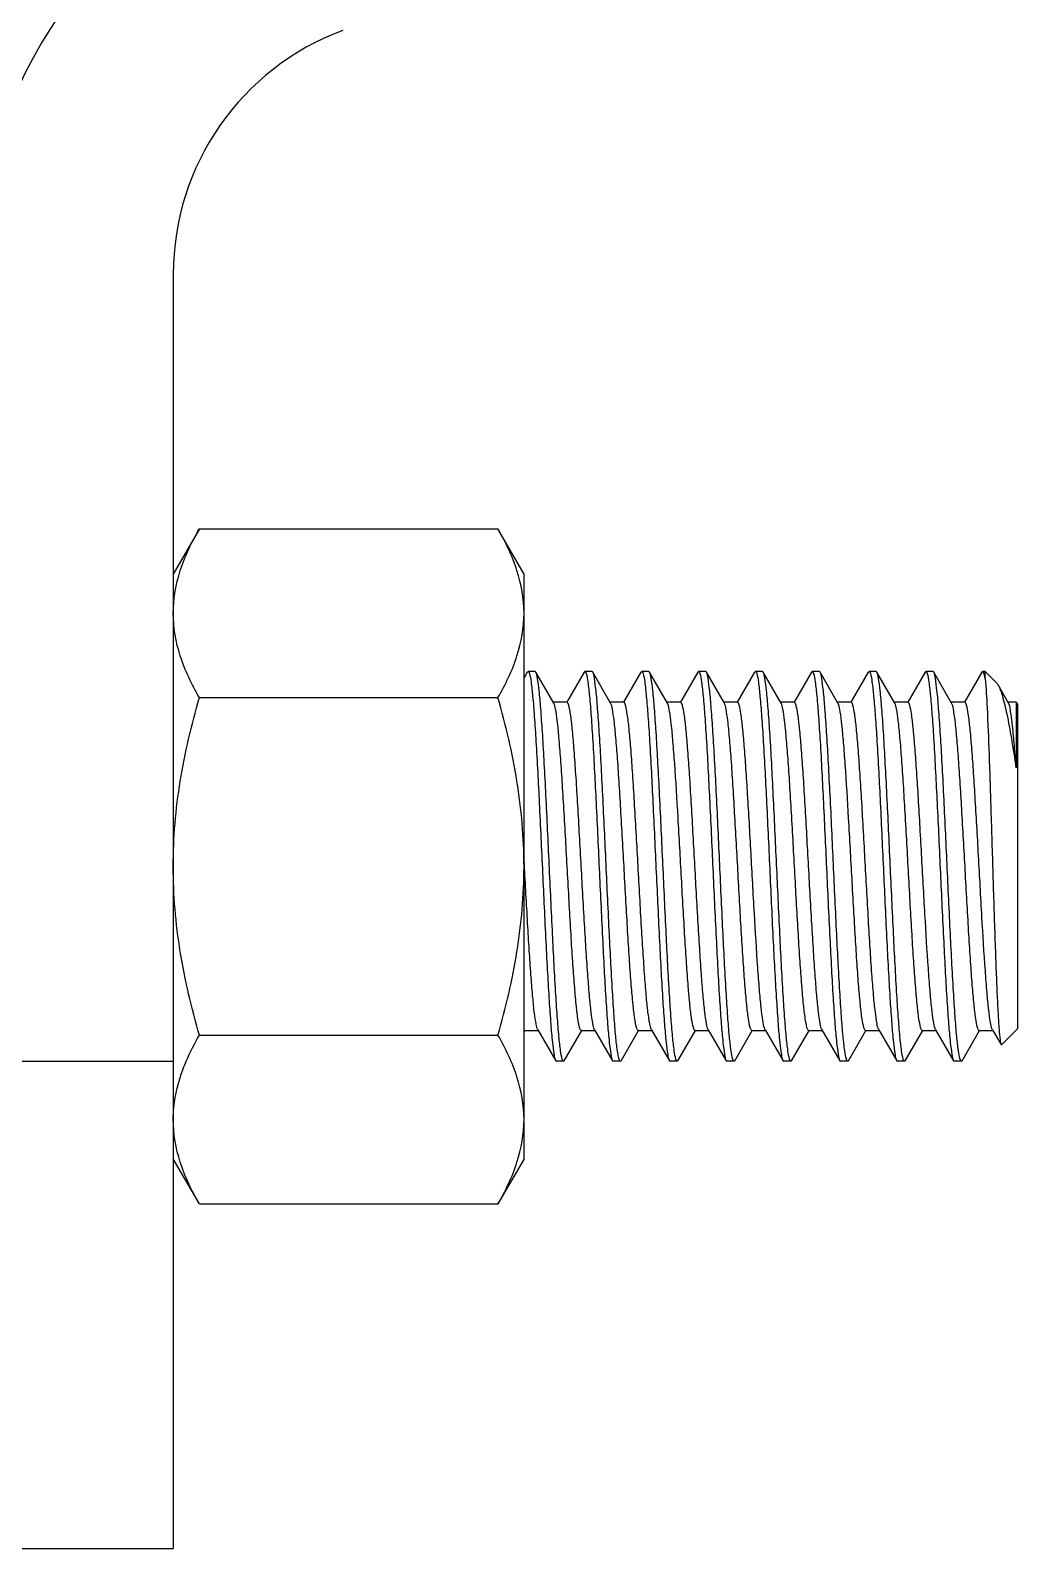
# Model space of a CAD drawing. Extents: x 1036631 to 1215829, y 649019 to 896649.
# Drawn here: x 1134341.9 to 1134596.1, y 786443.7 to 786834.5 of the extents above; entities that cross this region are included whole.
import ezdxf

# ---------------------------------------------------------------- set-up
doc = ezdxf.new("R2010")
doc.units = 0
doc.header["$LTSCALE"] = 1000
doc.header["$MEASUREMENT"] = 0

# ---------------------------------------------------------------- blocks, each defined once
blk = doc.blocks.new('gfhhrryyfd')
at = {"linetype": 'Continuous'}
for p, q in [((3687641.58, -1762859.09), (3687641.58, -1763187.19)), ((3687648.3, -1762924.66), (3687641.58, -1762936.3)), ((3687648.3, -1762924.66), (3687725.19, -1762924.66)), ((3687731.91, -1762936.3), (3687725.19, -1762924.66)), ((3687731.91, -1763086.81), (3687731.91, -1762936.3)), ((3687732.76, -1762961.54), (3687731.91, -1762963.01)), ((3687732.76, -1762961.54), (3687732.95, -1762961.38)), ((3687734.78, -1762961.38), (3687732.95, -1762961.38)), ((3687734.78, -1762961.38), (3687732.95, -1762961.38)), ((3687732.95, -1762961.38), (3687732.98, -1762961.38)), ((3687734.97, -1762961.54), (3687734.78, -1762961.38)), ((3687739.59, -1762969.51), (3687734.97, -1762961.54)), ((3687747.4, -1762961.54), (3687742.91, -1762969.27)), ((3687747.4, -1762961.54), (3687747.59, -1762961.38)), ((3687749.41, -1762961.38), (3687747.59, -1762961.38)), ((3687749.41, -1762961.38), (3687747.59, -1762961.38)), ((3687747.59, -1762961.38), (3687747.61, -1762961.38)), ((3687749.6, -1762961.54), (3687749.41, -1762961.38)), ((3687754.22, -1762969.51), (3687749.6, -1762961.54)), ((3687762.03, -1762961.54), (3687757.55, -1762969.27)), ((3687762.03, -1762961.54), (3687762.22, -1762961.38)), ((3687764.05, -1762961.38), (3687762.22, -1762961.38)), ((3687764.05, -1762961.38), (3687762.22, -1762961.38)), ((3687762.22, -1762961.38), (3687762.25, -1762961.38)), ((3687764.24, -1762961.54), (3687764.05, -1762961.38)), ((3687768.86, -1762969.51), (3687764.24, -1762961.54)), ((3687776.67, -1762961.54), (3687772.19, -1762969.27)), ((3687776.67, -1762961.54), (3687776.86, -1762961.38)), ((3687778.69, -1762961.38), (3687776.86, -1762961.38)), ((3687778.69, -1762961.38), (3687776.86, -1762961.38)), ((3687776.86, -1762961.38), (3687776.89, -1762961.38)), ((3687778.87, -1762961.54), (3687778.69, -1762961.38)), ((3687783.5, -1762969.51), (3687778.87, -1762961.54)), ((3687791.31, -1762961.54), (3687786.82, -1762969.27)), ((3687791.31, -1762961.54), (3687791.49, -1762961.38)), ((3687793.32, -1762961.38), (3687791.49, -1762961.38)), ((3687793.32, -1762961.38), (3687791.49, -1762961.38)), ((3687791.49, -1762961.38), (3687791.52, -1762961.38)), ((3687793.51, -1762961.54), (3687793.32, -1762961.38)), ((3687798.13, -1762969.51), (3687793.51, -1762961.54)), ((3687805.94, -1762961.54), (3687801.46, -1762969.27)), ((3687805.94, -1762961.54), (3687806.13, -1762961.38)), ((3687807.96, -1762961.38), (3687806.13, -1762961.38)), ((3687807.96, -1762961.38), (3687806.13, -1762961.38)), ((3687806.13, -1762961.38), (3687806.16, -1762961.38)), ((3687808.15, -1762961.54), (3687807.96, -1762961.38)), ((3687812.77, -1762969.51), (3687808.15, -1762961.54)), ((3687820.58, -1762961.54), (3687816.1, -1762969.27)), ((3687820.58, -1762961.54), (3687820.77, -1762961.38)), ((3687822.6, -1762961.38), (3687820.77, -1762961.38)), ((3687822.6, -1762961.38), (3687820.77, -1762961.38)), ((3687820.77, -1762961.38), (3687820.79, -1762961.38)), ((3687822.78, -1762961.54), (3687822.6, -1762961.38)), ((3687827.4, -1762969.51), (3687822.78, -1762961.54)), ((3687835.22, -1762961.54), (3687830.73, -1762969.27)), ((3687835.22, -1762961.54), (3687835.4, -1762961.38)), ((3687837.23, -1762961.38), (3687835.4, -1762961.38)), ((3687837.23, -1762961.38), (3687835.4, -1762961.38)), ((3687835.4, -1762961.38), (3687835.43, -1762961.38)), ((3687837.42, -1762961.54), (3687837.23, -1762961.38)), ((3687842.04, -1762969.51), (3687837.42, -1762961.54)), ((3687849.85, -1762961.54), (3687845.37, -1762969.27)), ((3687850.04, -1762961.38), (3687849.85, -1762961.54)), ((3687850.67, -1762961.38), (3687850.04, -1762961.38)), ((3687853.5, -1762964.21), (3687850.67, -1762961.38)), ((3687850.67, -1762963.21), (3687850.67, -1762961.38)), ((3687648.3, -1762968.11), (3687725.19, -1762968.11)), ((3687856.68, -1762969.51), (3687853.98, -1762964.86)), ((3687743, -1762969.32), (3687739.48, -1762969.32)), ((3687757.63, -1762969.32), (3687754.11, -1762969.32)), ((3687772.27, -1762969.32), (3687768.75, -1762969.32)), ((3687768.97, -1762969.75), (3687768.86, -1762969.51)), ((3687786.91, -1762969.32), (3687783.39, -1762969.32)), ((3687801.54, -1762969.32), (3687798.02, -1762969.32)), ((3687816.18, -1762969.32), (3687812.66, -1762969.32)), ((3687812.9, -1762969.82), (3687812.77, -1762969.51)), ((3687830.81, -1762969.32), (3687827.29, -1762969.32)), ((3687845.45, -1762969.32), (3687841.93, -1762969.32)), ((3687858.62, -1762969.32), (3687856.57, -1762969.32)), ((3687859.03, -1762969.74), (3687858.62, -1762969.32)), ((3687858.62, -1762969.32), (3687858.62, -1762986.22)), ((3687859.03, -1762969.74), (3687859.03, -1763053.38)), ((3687732.02, -1763011.55), (3687731.91, -1763009.51)), ((3687732.05, -1763012.08), (3687732.02, -1763011.55)), ((3687731.91, -1763054.23), (3687732.13, -1763053.84)), ((3687732.05, -1763053.79), (3687735.57, -1763053.79)), ((3687735.46, -1763053.6), (3687740.08, -1763061.58)), ((3687742.28, -1763061.58), (3687746.77, -1763053.84)), ((3687746.68, -1763053.79), (3687750.21, -1763053.79)), ((3687750.09, -1763053.6), (3687754.72, -1763061.58)), ((3687756.92, -1763061.58), (3687761.4, -1763053.84)), ((3687761.32, -1763053.79), (3687764.84, -1763053.79)), ((3687764.73, -1763053.6), (3687769.35, -1763061.58)), ((3687771.56, -1763061.58), (3687776.04, -1763053.84)), ((3687775.96, -1763053.79), (3687779.48, -1763053.79)), ((3687779.37, -1763053.6), (3687783.99, -1763061.58)), ((3687786.19, -1763061.58), (3687790.68, -1763053.84)), ((3687790.59, -1763053.79), (3687794.11, -1763053.79)), ((3687794, -1763053.6), (3687798.62, -1763061.58)), ((3687800.83, -1763061.58), (3687805.31, -1763053.84)), ((3687805.23, -1763053.79), (3687808.75, -1763053.79)), ((3687808.64, -1763053.6), (3687813.26, -1763061.58)), ((3687815.46, -1763061.58), (3687819.95, -1763053.84)), ((3687819.86, -1763053.79), (3687823.39, -1763053.79)), ((3687823.27, -1763053.6), (3687827.9, -1763061.58)), ((3687830.1, -1763061.58), (3687834.58, -1763053.84)), ((3687834.5, -1763053.79), (3687838.02, -1763053.79)), ((3687837.91, -1763053.6), (3687837.78, -1763053.31)), ((3687837.91, -1763053.6), (3687842.53, -1763061.58)), ((3687844.74, -1763061.58), (3687849.22, -1763053.84)), ((3687849.14, -1763053.79), (3687852.66, -1763053.79)), ((3687852.55, -1763053.6), (3687852.47, -1763053.46)), ((3687852.55, -1763053.6), (3687852.66, -1763053.79)), ((3687852.66, -1763053.79), (3687854.78, -1763057.45)), ((3687859.03, -1763053.38), (3687854.91, -1763057.5)), ((3687648.3, -1763055.01), (3687725.19, -1763055.01)), ((3687854.78, -1763057.45), (3687854.91, -1763057.5)), ((3687591.4, -1763061.74), (3687641.58, -1763061.74)), ((3687740.08, -1763061.58), (3687740.27, -1763061.74)), ((3687742.1, -1763061.74), (3687740.27, -1763061.74)), ((3687742.1, -1763061.74), (3687740.27, -1763061.74)), ((3687742.1, -1763061.74), (3687742.07, -1763061.74)), ((3687742.28, -1763061.58), (3687742.1, -1763061.74)), ((3687754.72, -1763061.58), (3687754.9, -1763061.74)), ((3687756.73, -1763061.74), (3687754.9, -1763061.74)), ((3687756.73, -1763061.74), (3687754.9, -1763061.74)), ((3687756.73, -1763061.74), (3687756.7, -1763061.74)), ((3687756.92, -1763061.58), (3687756.73, -1763061.74)), ((3687769.35, -1763061.58), (3687769.54, -1763061.74)), ((3687771.37, -1763061.74), (3687769.54, -1763061.74)), ((3687771.37, -1763061.74), (3687769.54, -1763061.74)), ((3687771.37, -1763061.74), (3687771.34, -1763061.74)), ((3687771.56, -1763061.58), (3687771.37, -1763061.74)), ((3687783.99, -1763061.58), (3687784.18, -1763061.74)), ((3687786.01, -1763061.74), (3687784.18, -1763061.74)), ((3687786.01, -1763061.74), (3687784.18, -1763061.74)), ((3687786.01, -1763061.74), (3687785.98, -1763061.74)), ((3687786.19, -1763061.58), (3687786.01, -1763061.74)), ((3687798.62, -1763061.58), (3687798.81, -1763061.74)), ((3687800.64, -1763061.74), (3687798.81, -1763061.74)), ((3687800.64, -1763061.74), (3687798.81, -1763061.74)), ((3687800.64, -1763061.74), (3687800.61, -1763061.74)), ((3687800.83, -1763061.58), (3687800.64, -1763061.74)), ((3687813.26, -1763061.58), (3687813.45, -1763061.74)), ((3687815.28, -1763061.74), (3687813.45, -1763061.74)), ((3687815.28, -1763061.74), (3687813.45, -1763061.74)), ((3687815.28, -1763061.74), (3687815.25, -1763061.74)), ((3687815.46, -1763061.58), (3687815.28, -1763061.74)), ((3687827.9, -1763061.58), (3687828.08, -1763061.74)), ((3687829.91, -1763061.74), (3687828.08, -1763061.74)), ((3687829.91, -1763061.74), (3687828.08, -1763061.74)), ((3687829.91, -1763061.74), (3687829.89, -1763061.74)), ((3687830.1, -1763061.58), (3687829.91, -1763061.74)), ((3687842.53, -1763061.58), (3687842.72, -1763061.74)), ((3687844.55, -1763061.74), (3687842.72, -1763061.74)), ((3687844.55, -1763061.74), (3687842.72, -1763061.74)), ((3687844.55, -1763061.74), (3687844.52, -1763061.74)), ((3687844.74, -1763061.58), (3687844.55, -1763061.74)), ((3687648.3, -1763098.46), (3687641.58, -1763086.81)), ((3687731.91, -1763086.81), (3687725.19, -1763098.46)), ((3687648.3, -1763098.46), (3687725.19, -1763098.46)), ((3687591.4, -1763187.19), (3687641.58, -1763187.19))]:
    blk.add_line(p, q, dxfattribs=at)
for radius in [117.09, 66.91]:
    blk.add_arc((3687708.49, -1762859.09), radius, 110.3175, 180, dxfattribs=at)
for points, knots in [([(3687641.58, -1762946.39), (3687641.58, -1762942.68), (3687642.97, -1762935), (3687646.33, -1762928.07), (3687648.3, -1762924.66)], [0, 0, 0, 0, 0.485069, 1, 1, 1, 1]), ([(3687731.91, -1762946.39), (3687731.91, -1762942.68), (3687730.52, -1762935), (3687727.16, -1762928.07), (3687725.19, -1762924.66)], [0, 0, 0, 0, 0.485069, 1, 1, 1, 1]), ([(3687648.3, -1762968.11), (3687646.33, -1762964.7), (3687642.97, -1762957.77), (3687641.58, -1762950.09), (3687641.58, -1762946.39)], [0, 0, 0, 0, 0.514931, 1, 1, 1, 1]), ([(3687725.19, -1762968.11), (3687727.16, -1762964.7), (3687730.52, -1762957.77), (3687731.91, -1762950.09), (3687731.91, -1762946.39)], [0, 0, 0, 0, 0.514931, 1, 1, 1, 1]), ([(3687732.98, -1762961.38), (3687733.01, -1762961.39), (3687733.18, -1762961.52), (3687733.24, -1762961.74), (3687733.29, -1762961.91)], [0, 0, 0, 0, 0.14607, 1, 1, 1, 1]), ([(3687733.29, -1762961.91), (3687733.51, -1762962.61), (3687733.8, -1762964.58), (3687734.21, -1762968.25), (3687734.61, -1762973.37), (3687735.2, -1762982.52), (3687735.88, -1762995.94), (3687736.68, -1763013.14), (3687737.36, -1763027.75), (3687737.93, -1763038.74), (3687738.34, -1763045.81), (3687738.76, -1763051.75), (3687739.14, -1763056.38), (3687739.58, -1763059.48), (3687739.81, -1763061.11), (3687740.08, -1763061.58)], [0, 0, 0, 0, 0.021893, 0.059338, 0.11121, 0.175832, 0.33449, 0.514559, 0.692469, 0.77323, 0.844901, 0.90513, 0.951948, 0.983856, 1, 1, 1, 1]), ([(3687741.76, -1763061.21), (3687741.53, -1763060.51), (3687741.25, -1763058.54), (3687740.84, -1763054.87), (3687740.44, -1763049.75), (3687739.85, -1763040.61), (3687739.16, -1763027.18), (3687738.36, -1763009.98), (3687737.69, -1762995.38), (3687737.11, -1762984.38), (3687736.7, -1762977.3), (3687736.28, -1762971.37), (3687735.91, -1762966.73), (3687735.47, -1762963.64), (3687735.23, -1762962), (3687734.97, -1762961.54)], [0, 0, 0, 0, 0.02187, 0.059297, 0.111154, 0.175764, 0.334422, 0.514507, 0.692435, 0.773208, 0.844889, 0.905123, 0.951944, 0.983855, 1, 1, 1, 1]), ([(3687747.61, -1762961.38), (3687747.64, -1762961.39), (3687747.82, -1762961.52), (3687747.87, -1762961.74), (3687747.92, -1762961.91)], [0, 0, 0, 0, 0.146483, 1, 1, 1, 1]), ([(3687747.92, -1762961.91), (3687748.15, -1762962.6), (3687748.43, -1762964.57), (3687748.84, -1762968.24), (3687749.24, -1762973.35), (3687749.83, -1762982.5), (3687750.52, -1762995.92), (3687751.32, -1763013.12), (3687752, -1763027.73), (3687752.57, -1763038.73), (3687752.98, -1763045.81), (3687753.4, -1763051.74), (3687753.77, -1763056.38), (3687754.21, -1763059.48), (3687754.45, -1763061.11), (3687754.72, -1763061.58)], [0, 0, 0, 0, 0.021833, 0.05923, 0.111064, 0.175659, 0.33431, 0.514413, 0.692368, 0.773157, 0.844855, 0.905103, 0.951934, 0.983852, 1, 1, 1, 1]), ([(3687756.39, -1763061.2), (3687756.17, -1763060.51), (3687755.88, -1763058.54), (3687755.47, -1763054.86), (3687755.08, -1763049.75), (3687754.48, -1763040.6), (3687753.8, -1763027.17), (3687753, -1763009.98), (3687752.32, -1762995.37), (3687751.75, -1762984.38), (3687751.34, -1762977.3), (3687750.92, -1762971.37), (3687750.55, -1762966.73), (3687750.1, -1762963.64), (3687749.87, -1762962), (3687749.6, -1762961.54)], [0, 0, 0, 0, 0.02189, 0.059333, 0.111204, 0.175825, 0.334482, 0.514553, 0.692464, 0.773225, 0.844897, 0.905128, 0.951947, 0.983856, 1, 1, 1, 1]), ([(3687762.25, -1762961.38), (3687762.28, -1762961.39), (3687762.45, -1762961.52), (3687762.5, -1762961.73), (3687762.56, -1762961.9)], [0, 0, 0, 0, 0.14739, 1, 1, 1, 1]), ([(3687762.56, -1762961.9), (3687762.78, -1762962.58), (3687763.07, -1762964.54), (3687763.48, -1762968.2), (3687763.87, -1762973.31), (3687764.47, -1762982.45), (3687765.15, -1762995.88), (3687765.95, -1763013.08), (3687766.63, -1763027.7), (3687767.2, -1763038.71), (3687767.61, -1763045.79), (3687768.04, -1763051.73), (3687768.41, -1763056.38), (3687768.85, -1763059.47), (3687769.08, -1763061.11), (3687769.35, -1763061.58)], [0, 0, 0, 0, 0.021699, 0.058987, 0.110742, 0.175283, 0.333897, 0.514056, 0.692114, 0.772961, 0.844719, 0.905022, 0.951896, 0.98384, 1, 1, 1, 1]), ([(3687771.03, -1763061.21), (3687770.81, -1763060.52), (3687770.52, -1763058.55), (3687770.11, -1763054.88), (3687769.71, -1763049.76), (3687769.12, -1763040.62), (3687768.43, -1763027.19), (3687767.64, -1763009.99), (3687766.96, -1762995.38), (3687766.38, -1762984.39), (3687765.97, -1762977.31), (3687765.55, -1762971.37), (3687765.18, -1762966.74), (3687764.74, -1762963.64), (3687764.51, -1762962), (3687764.24, -1762961.54)], [0, 0, 0, 0, 0.021836, 0.059237, 0.111077, 0.175677, 0.334321, 0.514424, 0.692372, 0.773156, 0.844853, 0.905103, 0.951936, 0.983852, 1, 1, 1, 1]), ([(3687776.89, -1762961.38), (3687776.92, -1762961.39), (3687777.09, -1762961.52), (3687777.14, -1762961.74), (3687777.2, -1762961.91)], [0, 0, 0, 0, 0.146196, 1, 1, 1, 1]), ([(3687777.2, -1762961.91), (3687777.42, -1762962.61), (3687777.71, -1762964.57), (3687778.12, -1762968.25), (3687778.51, -1762973.37), (3687779.11, -1762982.51), (3687779.79, -1762995.94), (3687780.59, -1763013.14), (3687781.27, -1763027.74), (3687781.84, -1763038.73), (3687782.25, -1763045.81), (3687782.67, -1763051.75), (3687783.04, -1763056.38), (3687783.49, -1763059.48), (3687783.72, -1763061.11), (3687783.99, -1763061.58)], [0, 0, 0, 0, 0.021874, 0.059306, 0.111169, 0.175785, 0.334437, 0.514518, 0.69244, 0.773206, 0.844885, 0.905122, 0.951944, 0.983855, 1, 1, 1, 1]), ([(3687785.67, -1763061.22), (3687785.45, -1763060.53), (3687785.16, -1763058.57), (3687784.75, -1763054.91), (3687784.35, -1763049.8), (3687783.76, -1763040.66), (3687783.07, -1763027.23), (3687782.28, -1763010.02), (3687781.6, -1762995.41), (3687781.02, -1762984.41), (3687780.61, -1762977.32), (3687780.19, -1762971.38), (3687779.82, -1762966.74), (3687779.38, -1762963.64), (3687779.14, -1762962.01), (3687778.87, -1762961.54)], [0, 0, 0, 0, 0.021728, 0.059039, 0.110811, 0.175364, 0.333989, 0.514137, 0.692171, 0.773007, 0.844751, 0.905041, 0.951904, 0.983842, 1, 1, 1, 1]), ([(3687791.52, -1762961.38), (3687791.55, -1762961.39), (3687791.73, -1762961.52), (3687791.78, -1762961.74), (3687791.83, -1762961.91)], [0, 0, 0, 0, 0.146015, 1, 1, 1, 1]), ([(3687791.83, -1762961.91), (3687792.06, -1762962.61), (3687792.34, -1762964.58), (3687792.75, -1762968.26), (3687793.15, -1762973.37), (3687793.74, -1762982.52), (3687794.43, -1762995.95), (3687795.23, -1763013.14), (3687795.9, -1763027.75), (3687796.48, -1763038.74), (3687796.89, -1763045.82), (3687797.31, -1763051.75), (3687797.68, -1763056.38), (3687798.12, -1763059.48), (3687798.36, -1763061.11), (3687798.62, -1763061.58)], [0, 0, 0, 0, 0.021902, 0.059353, 0.11123, 0.175855, 0.334516, 0.514581, 0.692484, 0.773243, 0.844911, 0.905136, 0.951951, 0.983857, 1, 1, 1, 1]), ([(3687800.3, -1763061.2), (3687800.08, -1763060.51), (3687799.79, -1763058.54), (3687799.38, -1763054.87), (3687798.99, -1763049.75), (3687798.39, -1763040.6), (3687797.71, -1763027.18), (3687796.91, -1763009.98), (3687796.23, -1762995.37), (3687795.66, -1762984.38), (3687795.25, -1762977.3), (3687794.83, -1762971.37), (3687794.45, -1762966.73), (3687794.01, -1762963.64), (3687793.78, -1762962), (3687793.51, -1762961.54)], [0, 0, 0, 0, 0.021885, 0.059324, 0.11119, 0.175807, 0.334466, 0.514541, 0.692458, 0.773225, 0.8449, 0.90513, 0.951948, 0.983856, 1, 1, 1, 1]), ([(3687806.16, -1762961.38), (3687806.19, -1762961.39), (3687806.36, -1762961.52), (3687806.41, -1762961.74), (3687806.47, -1762961.9)], [0, 0, 0, 0, 0.146759, 1, 1, 1, 1]), ([(3687806.47, -1762961.9), (3687806.69, -1762962.6), (3687806.98, -1762964.56), (3687807.39, -1762968.23), (3687807.78, -1762973.34), (3687808.38, -1762982.48), (3687809.06, -1762995.91), (3687809.86, -1763013.11), (3687810.54, -1763027.72), (3687811.11, -1763038.72), (3687811.52, -1763045.8), (3687811.94, -1763051.74), (3687812.32, -1763056.38), (3687812.76, -1763059.47), (3687812.99, -1763061.11), (3687813.26, -1763061.58)], [0, 0, 0, 0, 0.021792, 0.059156, 0.110966, 0.175545, 0.334187, 0.514308, 0.692293, 0.7731, 0.844815, 0.905079, 0.951923, 0.983848, 1, 1, 1, 1]), ([(3687814.94, -1763061.2), (3687814.72, -1763060.51), (3687814.43, -1763058.54), (3687814.02, -1763054.87), (3687813.62, -1763049.75), (3687813.03, -1763040.6), (3687812.34, -1763027.18), (3687811.55, -1763009.98), (3687810.87, -1762995.37), (3687810.29, -1762984.38), (3687809.88, -1762977.3), (3687809.46, -1762971.37), (3687809.09, -1762966.73), (3687808.65, -1762963.64), (3687808.42, -1762962), (3687808.15, -1762961.54)], [0, 0, 0, 0, 0.021878, 0.059312, 0.111177, 0.175794, 0.334448, 0.514526, 0.692445, 0.773211, 0.844888, 0.905123, 0.951945, 0.983855, 1, 1, 1, 1]), ([(3687820.79, -1762961.38), (3687820.82, -1762961.39), (3687821, -1762961.52), (3687821.05, -1762961.74), (3687821.1, -1762961.9)], [0, 0, 0, 0, 0.146768, 1, 1, 1, 1]), ([(3687821.1, -1762961.9), (3687821.33, -1762962.6), (3687821.61, -1762964.56), (3687822.02, -1762968.23), (3687822.42, -1762973.34), (3687823.01, -1762982.48), (3687823.7, -1762995.91), (3687824.5, -1763013.11), (3687825.18, -1763027.72), (3687825.75, -1763038.72), (3687826.16, -1763045.8), (3687826.58, -1763051.74), (3687826.95, -1763056.38), (3687827.4, -1763059.47), (3687827.63, -1763061.11), (3687827.9, -1763061.58)], [0, 0, 0, 0, 0.021791, 0.059155, 0.110967, 0.175548, 0.334182, 0.514304, 0.692288, 0.773093, 0.844809, 0.905077, 0.951923, 0.983848, 1, 1, 1, 1]), ([(3687829.58, -1763061.22), (3687829.35, -1763060.52), (3687829.07, -1763058.56), (3687828.66, -1763054.9), (3687828.26, -1763049.78), (3687827.67, -1763040.64), (3687826.98, -1763027.22), (3687826.18, -1763010.01), (3687825.5, -1762995.4), (3687824.93, -1762984.4), (3687824.52, -1762977.32), (3687824.1, -1762971.38), (3687823.73, -1762966.74), (3687823.28, -1762963.64), (3687823.05, -1762962), (3687822.78, -1762961.54)], [0, 0, 0, 0, 0.021768, 0.059112, 0.11091, 0.17548, 0.33411, 0.514241, 0.692243, 0.773059, 0.844786, 0.905063, 0.951916, 0.983846, 1, 1, 1, 1]), ([(3687835.43, -1762961.38), (3687835.46, -1762961.39), (3687835.63, -1762961.52), (3687835.69, -1762961.74), (3687835.74, -1762961.91)], [0, 0, 0, 0, 0.146155, 1, 1, 1, 1]), ([(3687835.74, -1762961.91), (3687835.96, -1762962.61), (3687836.25, -1762964.58), (3687836.66, -1762968.25), (3687837.06, -1762973.37), (3687837.65, -1762982.52), (3687838.34, -1762995.94), (3687839.13, -1763013.14), (3687839.81, -1763027.74), (3687840.39, -1763038.74), (3687840.8, -1763045.81), (3687841.22, -1763051.75), (3687841.59, -1763056.38), (3687842.03, -1763059.48), (3687842.26, -1763061.11), (3687842.53, -1763061.58)], [0, 0, 0, 0, 0.02188, 0.059316, 0.111182, 0.1758, 0.334454, 0.51453, 0.692448, 0.773213, 0.844889, 0.905123, 0.951945, 0.983855, 1, 1, 1, 1]), ([(3687844.21, -1763061.22), (3687843.99, -1763060.52), (3687843.7, -1763058.56), (3687843.29, -1763054.9), (3687842.9, -1763049.79), (3687842.3, -1763040.64), (3687841.62, -1763027.22), (3687840.82, -1763010.01), (3687840.14, -1762995.4), (3687839.57, -1762984.4), (3687839.16, -1762977.32), (3687838.73, -1762971.38), (3687838.36, -1762966.74), (3687837.92, -1762963.64), (3687837.69, -1762962), (3687837.42, -1762961.54)], [0, 0, 0, 0, 0.021766, 0.059108, 0.110903, 0.175472, 0.334108, 0.51424, 0.692244, 0.773062, 0.844789, 0.905064, 0.951915, 0.983846, 1, 1, 1, 1]), ([(3687850.22, -1762961.52), (3687850.19, -1762961.48), (3687850.15, -1762961.42), (3687850.07, -1762961.38), (3687850.04, -1762961.38)], [0, 0, 0, 0, 0.595459, 1, 1, 1, 1]), ([(3687850.67, -1762963.21), (3687850.64, -1762963.01), (3687850.52, -1762962.44), (3687850.41, -1762961.85), (3687850.22, -1762961.52)], [0, 0, 0, 0, 0.346578, 1, 1, 1, 1]), ([(3687850.67, -1762963.21), (3687850.92, -1762965.71), (3687851.25, -1762972.23), (3687851.72, -1762983.8), (3687852.19, -1762998.41), (3687852.67, -1763014.37), (3687853.09, -1763027.67), (3687853.44, -1763037.55), (3687853.69, -1763043.84), (3687853.96, -1763049.07), (3687854.17, -1763053.11), (3687854.49, -1763055.72), (3687854.57, -1763057.09), (3687854.78, -1763057.45)], [0, 0, 0, 0, 0.079873, 0.207357, 0.368394, 0.544526, 0.714953, 0.791458, 0.858883, 0.915067, 0.958179, 0.986787, 1, 1, 1, 1]), ([(3687641.58, -1763011.56), (3687641.58, -1763004.21), (3687642.86, -1762989.5), (3687646.27, -1762975.17), (3687648.3, -1762968.11)], [0, 0, 0, 0, 0.499896, 1, 1, 1, 1]), ([(3687731.91, -1763011.56), (3687731.91, -1763004.21), (3687730.62, -1762989.5), (3687727.22, -1762975.17), (3687725.19, -1762968.11)], [0, 0, 0, 0, 0.499896, 1, 1, 1, 1]), ([(3687853.98, -1762964.86), (3687854.49, -1762965.74), (3687855.31, -1762968.24), (3687856.4, -1762972.83), (3687857.52, -1762979.02), (3687858.24, -1762983.67), (3687858.62, -1762986.22)], [0, 0, 0, 0, 0.139011, 0.356589, 0.647179, 1, 1, 1, 1]), ([(3687746.68, -1763053.79), (3687746.59, -1763053.79), (3687746.37, -1763053.49), (3687746.08, -1763052.53), (3687745.69, -1763050.29), (3687745.3, -1763046.68), (3687744.87, -1763041.76), (3687744.44, -1763035.77), (3687744, -1763028.89), (3687743.57, -1763021.4), (3687742.99, -1763010.94), (3687742.42, -1763000.58), (3687741.83, -1762990.69), (3687741.4, -1762984.23), (3687740.96, -1762978.76), (3687740.57, -1762974.45), (3687740.12, -1762971.52), (3687739.85, -1762969.97), (3687739.59, -1762969.51)], [0, 0, 0, 0, 0.003456, 0.010692, 0.037889, 0.081613, 0.140406, 0.212192, 0.2944, 0.384075, 0.477989, 0.664972, 0.751304, 0.828651, 0.894236, 0.945722, 0.981321, 1, 1, 1, 1]), ([(3687750.09, -1763053.6), (3687749.83, -1763053.15), (3687749.56, -1763051.59), (3687749.12, -1763048.67), (3687748.72, -1763044.36), (3687748.28, -1763038.89), (3687747.85, -1763032.42), (3687747.26, -1763022.53), (3687746.69, -1763012.17), (3687746.11, -1763001.72), (3687745.68, -1762994.22), (3687745.24, -1762987.35), (3687744.82, -1762981.36), (3687744.39, -1762976.44), (3687743.99, -1762972.83), (3687743.6, -1762970.59), (3687743.31, -1762969.62), (3687743.1, -1762969.32), (3687743, -1762969.32)], [0, 0, 0, 0, 0.01868, 0.054278, 0.105764, 0.171348, 0.248694, 0.335027, 0.52201, 0.615925, 0.705601, 0.787809, 0.859593, 0.918386, 0.962109, 0.989306, 0.996546, 1, 1, 1, 1]), ([(3687761.32, -1763053.79), (3687761.22, -1763053.79), (3687761.01, -1763053.49), (3687760.72, -1763052.53), (3687760.33, -1763050.29), (3687759.93, -1763046.68), (3687759.5, -1763041.76), (3687759.07, -1763035.77), (3687758.64, -1763028.89), (3687758.21, -1763021.4), (3687757.63, -1763010.94), (3687757.06, -1763000.58), (3687756.46, -1762990.69), (3687756.04, -1762984.23), (3687755.6, -1762978.76), (3687755.2, -1762974.45), (3687754.75, -1762971.52), (3687754.49, -1762969.97), (3687754.22, -1762969.51)], [0, 0, 0, 0, 0.003456, 0.010693, 0.037891, 0.081614, 0.140408, 0.212192, 0.2944, 0.384075, 0.47799, 0.664974, 0.751306, 0.828653, 0.894237, 0.945723, 0.981321, 1, 1, 1, 1]), ([(3687764.73, -1763053.6), (3687764.47, -1763053.15), (3687764.2, -1763051.59), (3687763.75, -1763048.67), (3687763.35, -1763044.36), (3687762.92, -1763038.89), (3687762.49, -1763032.42), (3687761.89, -1763022.53), (3687761.33, -1763012.17), (3687760.75, -1763001.72), (3687760.31, -1762994.22), (3687759.88, -1762987.35), (3687759.45, -1762981.36), (3687759.02, -1762976.44), (3687758.62, -1762972.83), (3687758.23, -1762970.59), (3687757.94, -1762969.62), (3687757.73, -1762969.32), (3687757.63, -1762969.32)], [0, 0, 0, 0, 0.018679, 0.054277, 0.105763, 0.171348, 0.248694, 0.335027, 0.52201, 0.615925, 0.7056, 0.787807, 0.859593, 0.918386, 0.96211, 0.989308, 0.996544, 1, 1, 1, 1]), ([(3687775.96, -1763053.79), (3687775.86, -1763053.79), (3687775.65, -1763053.5), (3687775.37, -1763052.56), (3687774.98, -1763050.39), (3687774.59, -1763046.89), (3687774.17, -1763042.11), (3687773.74, -1763036.28), (3687773.32, -1763029.58), (3687772.89, -1763022.25), (3687772.32, -1763011.96), (3687771.64, -1762999.52), (3687770.93, -1762987.79), (3687770.32, -1762979.77), (3687769.92, -1762975.28), (3687769.5, -1762972.06), (3687769.2, -1762970.34), (3687768.97, -1762969.75)], [0, 0, 0, 0, 0.003387, 0.010439, 0.0369, 0.079457, 0.136743, 0.2068, 0.287199, 0.375139, 0.467553, 0.652855, 0.817457, 0.884687, 0.938635, 0.97747, 1, 1, 1, 1]), ([(3687779.37, -1763053.6), (3687779.1, -1763053.15), (3687778.84, -1763051.59), (3687778.39, -1763048.67), (3687777.99, -1763044.36), (3687777.55, -1763038.89), (3687777.13, -1763032.42), (3687776.53, -1763022.53), (3687775.96, -1763012.17), (3687775.38, -1763001.72), (3687774.95, -1762994.22), (3687774.52, -1762987.35), (3687774.09, -1762981.36), (3687773.66, -1762976.44), (3687773.26, -1762972.83), (3687772.87, -1762970.59), (3687772.58, -1762969.62), (3687772.37, -1762969.32), (3687772.27, -1762969.32)], [0, 0, 0, 0, 0.01868, 0.054279, 0.105765, 0.17135, 0.248697, 0.335029, 0.522011, 0.615926, 0.705601, 0.787809, 0.859595, 0.918388, 0.962111, 0.989308, 0.996545, 1, 1, 1, 1]), ([(3687790.59, -1763053.79), (3687790.49, -1763053.79), (3687790.28, -1763053.49), (3687789.99, -1763052.53), (3687789.6, -1763050.29), (3687789.2, -1763046.68), (3687788.77, -1763041.76), (3687788.35, -1763035.77), (3687787.91, -1763028.89), (3687787.48, -1763021.4), (3687786.9, -1763010.94), (3687786.33, -1763000.58), (3687785.74, -1762990.69), (3687785.31, -1762984.23), (3687784.87, -1762978.76), (3687784.47, -1762974.45), (3687784.03, -1762971.52), (3687783.76, -1762969.97), (3687783.5, -1762969.51)], [0, 0, 0, 0, 0.003455, 0.010692, 0.037889, 0.081612, 0.140406, 0.212191, 0.294399, 0.384075, 0.477989, 0.664972, 0.751304, 0.82865, 0.894235, 0.945722, 0.981321, 1, 1, 1, 1]), ([(3687793.85, -1763053.24), (3687793.63, -1763052.59), (3687793.33, -1763050.8), (3687792.91, -1763047.48), (3687792.5, -1763042.91), (3687791.9, -1763034.85), (3687791.2, -1763023.13), (3687790.52, -1763010.73), (3687789.95, -1763000.52), (3687789.53, -1762993.26), (3687789.1, -1762986.63), (3687788.68, -1762980.86), (3687788.26, -1762976.14), (3687787.87, -1762972.68), (3687787.49, -1762970.54), (3687787.21, -1762969.61), (3687787, -1762969.32), (3687786.91, -1762969.32)], [0, 0, 0, 0, 0.024104, 0.064245, 0.119183, 0.187069, 0.352029, 0.536643, 0.62845, 0.715691, 0.795361, 0.864724, 0.921406, 0.963495, 0.989662, 0.996639, 1, 1, 1, 1]), ([(3687805.23, -1763053.79), (3687805.13, -1763053.79), (3687804.92, -1763053.49), (3687804.63, -1763052.53), (3687804.24, -1763050.29), (3687803.84, -1763046.68), (3687803.41, -1763041.76), (3687802.98, -1763035.77), (3687802.55, -1763028.89), (3687802.11, -1763021.4), (3687801.53, -1763010.94), (3687800.97, -1763000.58), (3687800.37, -1762990.69), (3687799.94, -1762984.23), (3687799.51, -1762978.76), (3687799.11, -1762974.45), (3687798.66, -1762971.52), (3687798.4, -1762969.97), (3687798.13, -1762969.51)], [0, 0, 0, 0, 0.003456, 0.010693, 0.037891, 0.081614, 0.140408, 0.212193, 0.2944, 0.384075, 0.47799, 0.664974, 0.751306, 0.828653, 0.894237, 0.945723, 0.981321, 1, 1, 1, 1]), ([(3687808.64, -1763053.6), (3687808.37, -1763053.15), (3687808.11, -1763051.59), (3687807.66, -1763048.67), (3687807.26, -1763044.36), (3687806.83, -1763038.89), (3687806.4, -1763032.42), (3687805.8, -1763022.53), (3687805.24, -1763012.17), (3687804.66, -1763001.72), (3687804.22, -1762994.22), (3687803.79, -1762987.35), (3687803.36, -1762981.36), (3687802.93, -1762976.44), (3687802.53, -1762972.83), (3687802.14, -1762970.59), (3687801.85, -1762969.62), (3687801.64, -1762969.32), (3687801.54, -1762969.32)], [0, 0, 0, 0, 0.018679, 0.054277, 0.105763, 0.171347, 0.248694, 0.335027, 0.52201, 0.615925, 0.7056, 0.787807, 0.859592, 0.918386, 0.962109, 0.989307, 0.996544, 1, 1, 1, 1]), ([(3687819.86, -1763053.79), (3687819.77, -1763053.79), (3687819.56, -1763053.51), (3687819.28, -1763052.57), (3687818.89, -1763050.42), (3687818.5, -1763046.94), (3687818.08, -1763042.19), (3687817.66, -1763036.39), (3687817.24, -1763029.73), (3687816.81, -1763022.43), (3687816.24, -1763012.19), (3687815.56, -1762999.77), (3687814.86, -1762988.05), (3687814.25, -1762980), (3687813.84, -1762975.47), (3687813.43, -1762972.2), (3687813.13, -1762970.44), (3687812.9, -1762969.82)], [0, 0, 0, 0, 0.003373, 0.010385, 0.036689, 0.078996, 0.13596, 0.205646, 0.285655, 0.373222, 0.465313, 0.650248, 0.815042, 0.882623, 0.937099, 0.976631, 1, 1, 1, 1]), ([(3687823.27, -1763053.6), (3687823.01, -1763053.15), (3687822.74, -1763051.59), (3687822.3, -1763048.67), (3687821.9, -1763044.36), (3687821.46, -1763038.89), (3687821.03, -1763032.42), (3687820.44, -1763022.53), (3687819.87, -1763012.17), (3687819.29, -1763001.72), (3687818.86, -1762994.22), (3687818.43, -1762987.35), (3687818, -1762981.36), (3687817.57, -1762976.44), (3687817.17, -1762972.83), (3687816.78, -1762970.59), (3687816.49, -1762969.62), (3687816.28, -1762969.32), (3687816.18, -1762969.32)], [0, 0, 0, 0, 0.01868, 0.054279, 0.105765, 0.17135, 0.248697, 0.335029, 0.522011, 0.615925, 0.705601, 0.787809, 0.859595, 0.918388, 0.962111, 0.989308, 0.996545, 1, 1, 1, 1]), ([(3687834.5, -1763053.79), (3687834.4, -1763053.79), (3687834.19, -1763053.49), (3687833.9, -1763052.53), (3687833.51, -1763050.29), (3687833.11, -1763046.68), (3687832.68, -1763041.76), (3687832.25, -1763035.77), (3687831.82, -1763028.89), (3687831.39, -1763021.4), (3687830.81, -1763010.94), (3687830.24, -1763000.58), (3687829.65, -1762990.69), (3687829.22, -1762984.23), (3687828.78, -1762978.76), (3687828.38, -1762974.45), (3687827.94, -1762971.52), (3687827.67, -1762969.97), (3687827.4, -1762969.51)], [0, 0, 0, 0, 0.003455, 0.010692, 0.037889, 0.081612, 0.140405, 0.212191, 0.294399, 0.384075, 0.477989, 0.664971, 0.751303, 0.82865, 0.894235, 0.945721, 0.98132, 1, 1, 1, 1]), ([(3687837.78, -1763053.31), (3687837.55, -1763052.69), (3687837.26, -1763050.94), (3687836.84, -1763047.67), (3687836.43, -1763043.15), (3687835.82, -1763035.1), (3687835.12, -1763023.37), (3687834.44, -1763010.96), (3687833.87, -1763000.71), (3687833.45, -1762993.41), (3687833.02, -1762986.74), (3687832.6, -1762980.94), (3687832.18, -1762976.18), (3687831.79, -1762972.7), (3687831.4, -1762970.55), (3687831.12, -1762969.61), (3687830.91, -1762969.32), (3687830.81, -1762969.32)], [0, 0, 0, 0, 0.023269, 0.062718, 0.117132, 0.184671, 0.349442, 0.534421, 0.62655, 0.714161, 0.794217, 0.863947, 0.920949, 0.963286, 0.989608, 0.996625, 1, 1, 1, 1]), ([(3687849.14, -1763053.79), (3687849.04, -1763053.79), (3687848.83, -1763053.49), (3687848.54, -1763052.53), (3687848.15, -1763050.29), (3687847.75, -1763046.68), (3687847.32, -1763041.76), (3687846.89, -1763035.77), (3687846.46, -1763028.89), (3687846.02, -1763021.4), (3687845.44, -1763010.94), (3687844.88, -1763000.58), (3687844.28, -1762990.69), (3687843.85, -1762984.23), (3687843.42, -1762978.76), (3687843.02, -1762974.45), (3687842.57, -1762971.52), (3687842.31, -1762969.97), (3687842.04, -1762969.51)], [0, 0, 0, 0, 0.003455, 0.010693, 0.037891, 0.081614, 0.140407, 0.212192, 0.2944, 0.384075, 0.47799, 0.664974, 0.751306, 0.828653, 0.894237, 0.945723, 0.981321, 1, 1, 1, 1]), ([(3687852.47, -1763053.46), (3687852.23, -1763052.91), (3687851.95, -1763051.25), (3687851.52, -1763048.13), (3687851.11, -1763043.7), (3687850.5, -1763035.71), (3687849.79, -1763023.98), (3687849.11, -1763011.5), (3687848.53, -1763001.16), (3687848.1, -1762993.77), (3687847.67, -1762987.01), (3687847.25, -1762981.13), (3687846.83, -1762976.3), (3687846.43, -1762972.76), (3687846.04, -1762970.57), (3687845.76, -1762969.62), (3687845.55, -1762969.32), (3687845.45, -1762969.32)], [0, 0, 0, 0, 0.021222, 0.058965, 0.112084, 0.178762, 0.343059, 0.528931, 0.621852, 0.710377, 0.791385, 0.862024, 0.919818, 0.962768, 0.989477, 0.996588, 1, 1, 1, 1]), ([(3687858.62, -1762986.22), (3687858.47, -1762984.07), (3687858.18, -1762980.24), (3687857.75, -1762975.23), (3687857.25, -1762971.84), (3687856.98, -1762970.03), (3687856.68, -1762969.51)], [0, 0, 0, 0, 0.382915, 0.68479, 0.89301, 1, 1, 1, 1]), ([(3687648.3, -1763055.01), (3687646.27, -1763047.95), (3687642.86, -1763033.62), (3687641.58, -1763018.9), (3687641.58, -1763011.56)], [0, 0, 0, 0, 0.500104, 1, 1, 1, 1]), ([(3687725.19, -1763055.01), (3687727.22, -1763047.95), (3687730.62, -1763033.62), (3687731.91, -1763018.9), (3687731.91, -1763011.56)], [0, 0, 0, 0, 0.500104, 1, 1, 1, 1]), ([(3687735.46, -1763053.6), (3687735.21, -1763053.17), (3687734.95, -1763051.72), (3687734.52, -1763048.98), (3687734.14, -1763044.96), (3687733.72, -1763039.85), (3687733.3, -1763033.78), (3687732.73, -1763024.42), (3687732.33, -1763017.11), (3687732.05, -1763012.08)], [0, 0, 0, 0, 0.035817, 0.103405, 0.201006, 0.325505, 0.472815, 0.638061, 1, 1, 1, 1]), ([(3687732.05, -1763053.79), (3687732.02, -1763053.79), (3687731.97, -1763053.78), (3687731.93, -1763053.74), (3687731.91, -1763053.72)], [0, 0, 0, 0, 0.445368, 1, 1, 1, 1]), ([(3687644.03, -1763063.92), (3687644.31, -1763063.16), (3687645.54, -1763060.1), (3687647.06, -1763057.16), (3687648.3, -1763055.01)], [0, 0, 0, 0, 0.244807, 1, 1, 1, 1]), ([(3687731.91, -1763076.73), (3687731.91, -1763073.02), (3687730.52, -1763065.35), (3687727.16, -1763058.42), (3687725.19, -1763055.01)], [0, 0, 0, 0, 0.485069, 1, 1, 1, 1]), ([(3687742.07, -1763061.74), (3687742.04, -1763061.73), (3687741.86, -1763061.6), (3687741.81, -1763061.38), (3687741.76, -1763061.21)], [0, 0, 0, 0, 0.146229, 1, 1, 1, 1]), ([(3687756.7, -1763061.74), (3687756.68, -1763061.73), (3687756.5, -1763061.59), (3687756.45, -1763061.37), (3687756.39, -1763061.2)], [0, 0, 0, 0, 0.146092, 1, 1, 1, 1]), ([(3687771.34, -1763061.74), (3687771.31, -1763061.73), (3687771.14, -1763061.6), (3687771.08, -1763061.38), (3687771.03, -1763061.21)], [0, 0, 0, 0, 0.146465, 1, 1, 1, 1]), ([(3687785.98, -1763061.74), (3687785.95, -1763061.73), (3687785.78, -1763061.6), (3687785.72, -1763061.38), (3687785.67, -1763061.22)], [0, 0, 0, 0, 0.147196, 1, 1, 1, 1]), ([(3687800.61, -1763061.74), (3687800.58, -1763061.73), (3687800.41, -1763061.59), (3687800.36, -1763061.37), (3687800.3, -1763061.2)], [0, 0, 0, 0, 0.146127, 1, 1, 1, 1]), ([(3687815.25, -1763061.74), (3687815.22, -1763061.73), (3687815.05, -1763061.59), (3687814.99, -1763061.37), (3687814.94, -1763061.2)], [0, 0, 0, 0, 0.146169, 1, 1, 1, 1]), ([(3687829.89, -1763061.74), (3687829.86, -1763061.73), (3687829.68, -1763061.6), (3687829.63, -1763061.38), (3687829.58, -1763061.22)], [0, 0, 0, 0, 0.146926, 1, 1, 1, 1]), ([(3687844.52, -1763061.74), (3687844.49, -1763061.73), (3687844.32, -1763061.6), (3687844.27, -1763061.38), (3687844.21, -1763061.22)], [0, 0, 0, 0, 0.146938, 1, 1, 1, 1]), ([(3687641.58, -1763076.73), (3687641.58, -1763075.66), (3687641.8, -1763071.29), (3687642.89, -1763067), (3687644.03, -1763063.92)], [0, 0, 0, 0, 0.246438, 1, 1, 1, 1]), ([(3687648.3, -1763098.46), (3687646.33, -1763095.05), (3687642.97, -1763088.11), (3687641.58, -1763080.44), (3687641.58, -1763076.73)], [0, 0, 0, 0, 0.514931, 1, 1, 1, 1]), ([(3687725.19, -1763098.46), (3687727.16, -1763095.05), (3687730.52, -1763088.11), (3687731.91, -1763080.44), (3687731.91, -1763076.73)], [0, 0, 0, 0, 0.514931, 1, 1, 1, 1])]:
    blk.add_open_spline(points, degree=3, knots=knots, dxfattribs=at)
for points in [[(3687853.5, -1762964.21), (3687853.69, -1762964.4), (3687853.84, -1762964.63), (3687853.98, -1762964.86)], [(3687794, -1763053.6), (3687793.94, -1763053.49), (3687793.89, -1763053.36), (3687793.85, -1763053.24)]]:
    blk.add_open_spline(points, degree=3, dxfattribs=at)

msp = doc.modelspace()

# ---------------------------------------------------------------- block references
at = {"lineweight": -3, "xscale": 0.9999959487468004, "yscale": 0.999995949678123, "zscale": 0.9999959495959999}
msp.add_blockref('gfhhrryyfd', (-2553247.96, 2549623.71), dxfattribs=at)

doc.saveas('drawing.dxf')
